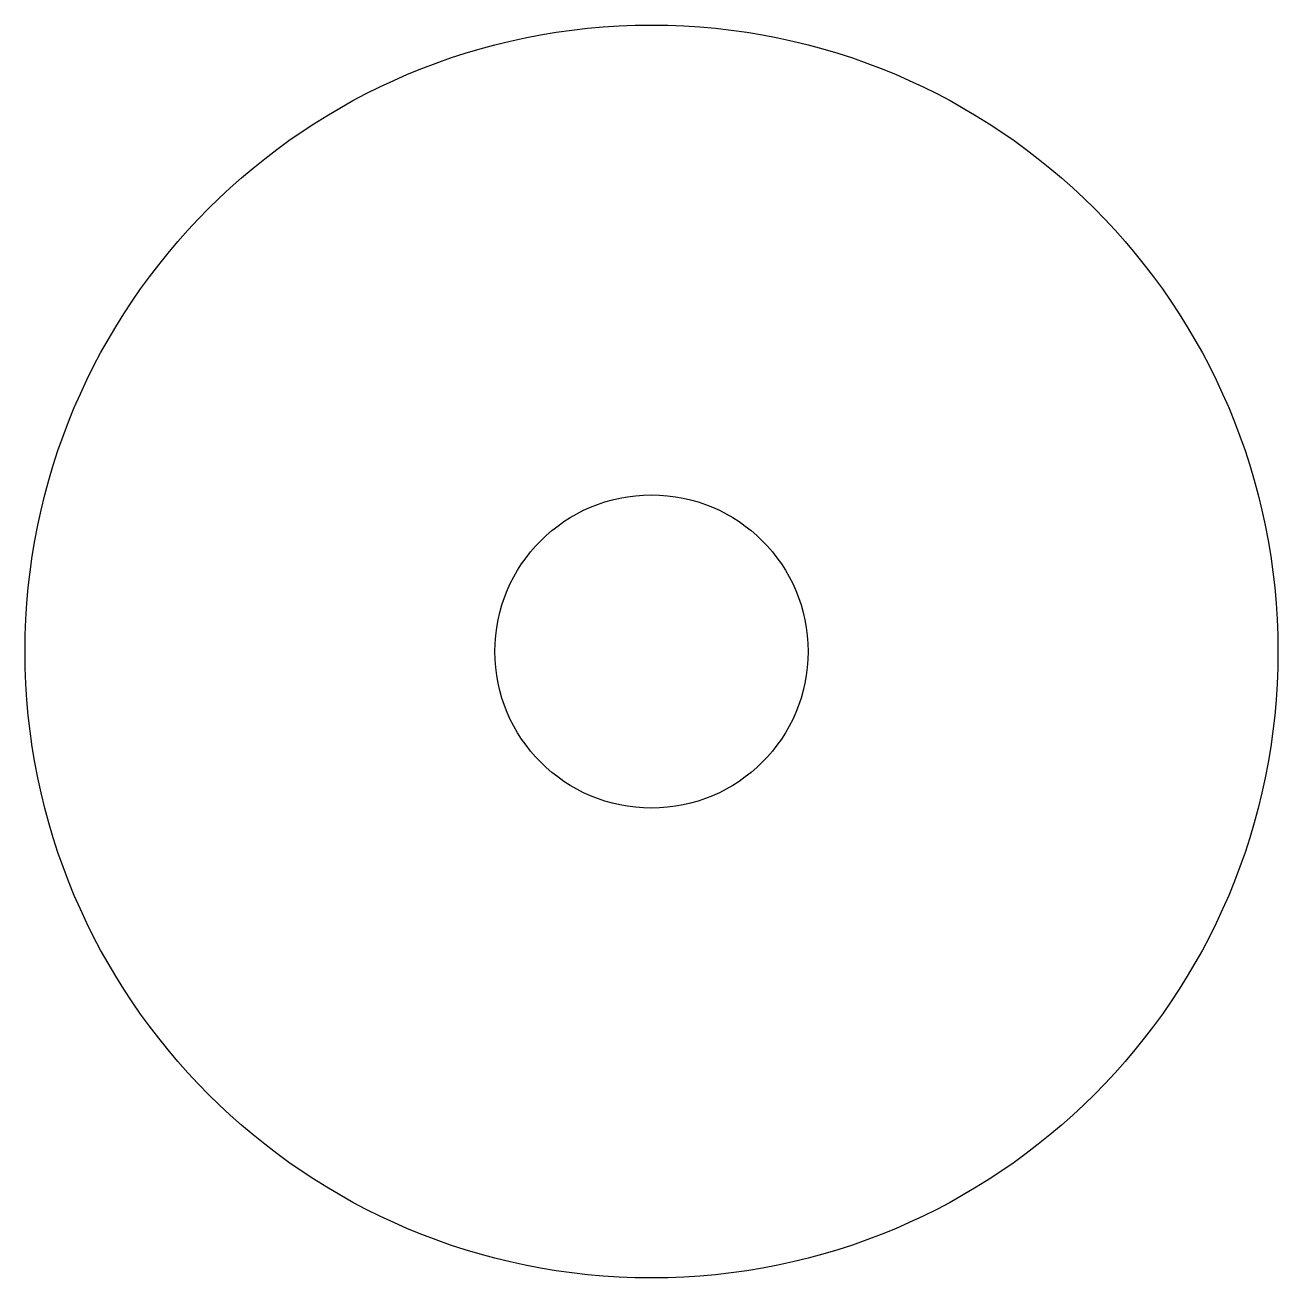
# Model space of a CAD drawing. Header units: millimetres. Extents: x 10 to 90, y 10 to 90.
import ezdxf

# ---------------------------------------------------------------- set-up
doc = ezdxf.new("R2010")
doc.units = ezdxf.units.MM

msp = doc.modelspace()

# ---------------------------------------------------------------- linework, layer by layer
for radius in [40, 10]:
    msp.add_circle((50, 50), radius)

doc.saveas('drawing.dxf')
